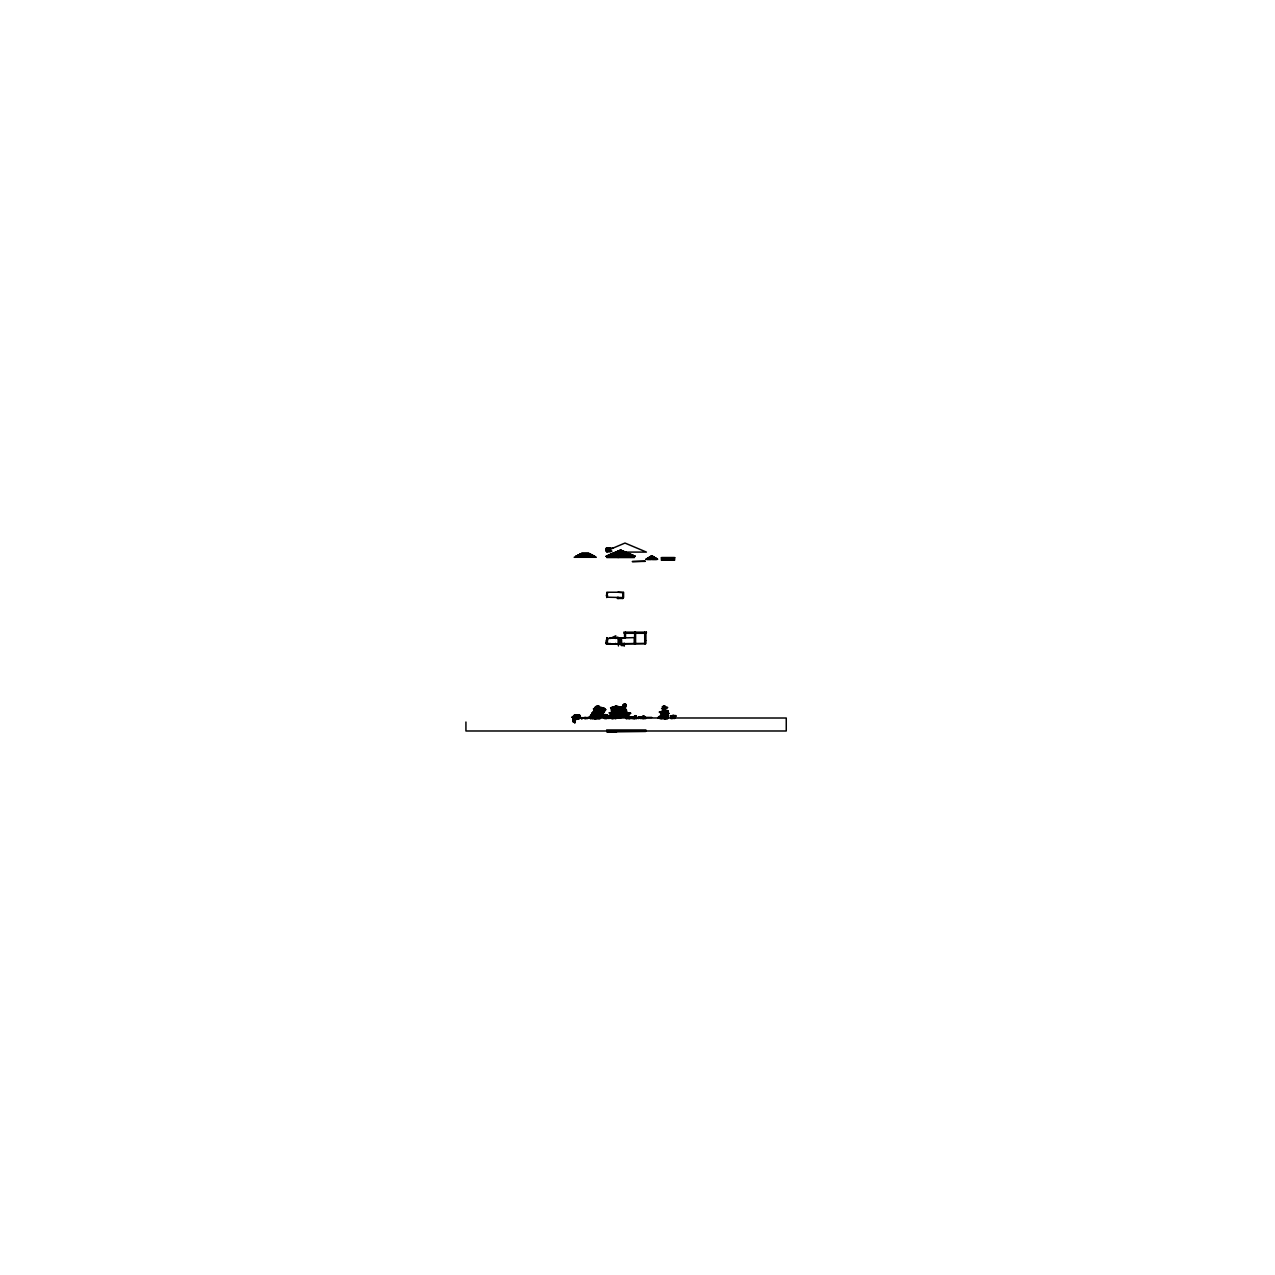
<?xml version="1.0" encoding="UTF-8"?>
<svg xmlns="http://www.w3.org/2000/svg" width="1275" height="1275" viewBox="0 0 1275 1275"><rect width="100%" height="100%" fill="white"/><g stroke="black" fill="none" stroke-linecap="round" stroke-linejoin="round"><path stroke-width="1.5" d="M607.123 641.947L606.406 643.7L606.82 640.337M606.613 643.668L606.741 642.887M597.513 718.462L595.282 717.586L599.234 718.51M572.985 718.749L577.862 718.51L573.097 719.212L574.148 719.626L575.694 719.036L572.985 718.749L579.806 718.447L575.551 716.502L572.379 717.044L580.125 716.502L574.419 716.12L579.535 716.024L576.396 715.163C567.773 715.594 585.847 715.211 576.396 714.749L573.638 715.753L580.189 716.168L576.714 715.498L573.67 716.168L579.057 715.928L573.814 716.614M674.443 718.542L673.901 718.319M585.576 718.494C585.576 718.207 584.715 717.347 586.213 718.223M597.29 718.51L590.5 718.223L595.011 718.447L596.748 718.016L593.242 718.207L596.222 717.458M625.101 705.585L622.853 706.079L626.121 705.983L623.268 706.334L626.073 705.139L624.973 704.836L622.614 705.41L625.148 705.059M667.287 716.088L660.243 717.156L661.582 716.725M667.064 714.303L668.068 714.749L662.633 713.809L668.196 714.924L660.705 713.363L663.717 712.964L667.781 714.526L663.717 713.442M590.038 718.447L596.875 718.239L589.863 717.411L593.847 715.897M597.098 715.307L589.528 717.411L595.744 716.215L592.269 717.841L589.098 717.793L602.326 716.582L597.911 716.566M577.623 718.494L576.364 717.57L579.264 717.538M620.67 715.243C620.495 716.423 625.324 716.821 624.798 715.817C621.053 715.227 638.265 718.383 623.73 715.434C615.873 714.956 632.591 716.072 628.734 716.964C623.539 716.821 633.006 717.427 625.228 716.247C609.307 720.789 628.017 714.972 628.782 716.582M667.733 718.462L659.573 718.415L663.893 716.152L661.821 715.403L660.466 716.231L664.96 716.98M597.481 710.111L599.457 710.717L594.421 710.048L605.88 709.697L597.832 709.171L593.481 711.211L605.003 710.988L597.832 710L593.991 711.211L595.951 711.514L594.246 712.39L603.872 712.613L597.816 712.311L601.418 712.868M626.726 717.586C635.412 717.682 621.897 717.522 628.639 716.885M598.867 718.526L595.425 717.203L572.698 718.144M627.683 715.689L621.308 714.637L624.798 713.633L629.786 714.478L623.985 713.187L630.854 713.299L623.65 711.912C612.653 711.944 633.42 711.848 624.224 710.797M597.8 718.048L595.999 717.395M596.015 717.554L589.162 717.299L593.975 715.913M615.634 718.558L611.139 717.634L612.159 717.299L613.275 717.634L609.673 717.809L613.004 717.586M616.702 715.96L621.148 717.108L611.251 715.068L616.032 713.793M631.109 717.618C632.065 717.682 629.977 718.207 631.938 717.092M663.43 707.513C672.626 708.422 656.689 707.147 667.016 708.023M596.349 718.462C590.867 715.514 595.887 719.227 590.755 717.188M572.475 717.267L579.057 717.857L573.877 718L579.248 717.251L574.037 716.646L579.647 716.901L576.874 716.104L574.898 716.614L578.547 717.028L572.571 717.267L576.555 715.673M665.088 716.757L659.239 717.299L667.494 716.869L659.239 717.012L665.375 715.498L667.717 716.231L664.259 715.594L667.686 717.012L658.522 717.713L659.701 717.586M663.574 715.673L667.749 716.47L658.49 716.757L663.829 715.53L665.741 715.992L660.45 716.805L664.068 717.172L659.255 717.267M664.434 718.526L667.733 717.968L662.538 717.427M574.547 716.231L579.456 716.311L577.495 715.913L576.874 716.725L579.089 716.757L576.316 716.741L578.882 717.427L572.889 718.431L578.228 716.885L574.148 716.837L577.862 717.251L573.766 718.542L577.687 717.761L574.483 717.442L574.611 722.813M594.453 713.442L591.791 713.936L595.584 713.394L600.939 715.466L596.047 714.032M607.043 643.7L606.406 642.823C608.223 642.871 605.179 644.018 607.729 642.122M594.246 713.347C595.648 712.39 605.482 713.633 594.214 713.442C588.907 714.956 605.482 712.948 599.298 715.084M597.927 715.53L601.513 716.582C601.88 715.944 592.7 716.773 589.576 717.49M578.946 718.351L573.846 718.287L576.953 717.682L573.83 717.729L576.985 716.598L578.388 716.964L573.591 718.335L576.858 717.57L578.563 718.462M596.827 718.16C592.206 718.654 589.496 717.044 591.106 717.921M617.243 710.812L620.224 711.131L616.335 710.207L611.203 712.072L617.753 710.446M578.34 717.474L573.718 717.395L576.396 716.789C581.767 717.283 567.901 716.933 575.137 717.14M596.461 718.128L592.174 718.287L596.031 718.447L593.465 718.128M634.137 716.885C639.126 717.235 631.571 716.821 635.587 716.885M667.351 718.431L661.135 718.478L661.311 717.618M620.893 716.964L617.371 716.311C616.287 717.586 611.729 715.084 614.263 715.721M576.539 716.773C581.48 714.59 568.268 717.379 578.133 716.789M612.51 718.526L610.056 717.857L616.749 718.335L612.351 718.239L613.53 718.431M596.19 716.598L591.233 717.682M574.467 719.562L576.204 719.116M668.1 718.478L661.008 717.267L665.63 716.295M585.018 718.478L586.133 718.271M597.975 714.813L595.25 715.482L601.067 717.442L597.624 717.905L599.091 718.415M574.69 718.654C575.599 719.961 576.061 715.163 579.296 718.494M625.674 707.737L622.758 709.012L624.304 708.374C626.981 707.577 621.547 710.35 623.077 708.916C622.551 707.131 628.256 708.023 623.045 708.039M660.099 717.968L657.868 718.287L664.769 716.964L660.482 715.578L662.028 714.685M664.817 718.494C671.574 717.825 657.151 718.144 665.359 717.538M595.361 717.044L599.872 718.144L593.082 717.124L598.804 717.379M619.809 710.207C601.88 710.892 617.307 709.617 618.901 710.828M613.705 716.885L615.905 717.172M662.92 710.191L667.383 711.083M597.019 713.044L597.927 712.311M604.828 718.494L605.466 717.379L609.036 718.526M591.249 716.534L595.903 716.646M611.761 717.028L612.813 717.235L609.88 717.267L612.908 717.315L611.713 717.442M645.692 718.622C639.811 716.359 632.878 719.642 643.524 717.188L645.373 717.809L638.918 717.156L640.417 717.092M578.276 718.255L576.141 717.586L578.611 718.542M576.778 718.128L578.308 718.494L573.495 719.02M607.442 716.104L609.163 717.044L604.27 715.291L602.485 715.769L608.048 715.466L603.027 715.195M614.104 712.693L611.49 713.617L616.303 712.518L611.57 714.383L615.65 713.394L618.502 714.159L617.275 713.363M663.765 714.972L660.577 715.944L663.781 714.908L667.909 715.53L663.685 714.303M593.688 718.192L598.262 715.865M634.121 716.614L636.177 716.391L633.803 716.678M660.737 716.678L667.255 716.183L664.992 715.849M665.04 715.195C665.901 717.506 667.415 717.427 665.63 715.068L667.032 715.928M672.802 717.06C665.072 718.638 680.722 716.917 672.578 716.996M616.797 718.08L618.2 717.666L616.112 717.06M593.863 718.08L595.967 718.399M578.483 717.682C576.443 717.538 576.953 718.829 578.053 718.431M625.499 707.051L623.794 707.195M645.054 718.478L639.381 717.57M576.013 717.857L573.893 718.526L579.806 718.287L573.782 718.877M633.866 718.494L635.556 718.351L634.105 718.51M666.921 718.478C662.602 717.984 672.77 718.813 665.646 717.538L663.845 718.128L666.395 717.873L662.187 717.586L663.94 717.841M596.477 716.486L592.987 716.391L598.644 717.235L597.656 717.442M616.59 716.518L615.682 716.311M660.354 717.14L665.375 716.311L662.092 717.14L664.323 716.247M617.881 713.602L618.646 713.219L617.196 712.789M604.621 718.478L607.155 718.447M591.425 715.769L592.477 715.849M610.932 716.646C605.561 717.554 618.646 715.881 613.339 715.992M637.819 718.319L643.524 716.773C648.226 717.14 634.631 717.889 643.524 717.188M631.731 718.431L632.575 718.558M673.152 718.399L673.997 718.271M662.092 717.14L665.63 715.897L667.749 716.47M594.883 717.427L593.337 718.064L596.971 718.431M612.08 716.55C613.052 715.976 610.55 716.454 611.936 716.263M623.172 709.139L622.264 709.824L626.455 709.808C619.411 708.502 623.953 710.781 618.773 710.765M575.567 715.992C572.411 715.801 582.468 716.136 577.049 716.04M606.9 715.976L608.398 716.662L603.171 716.454M642.887 715.992L645.15 717.06L644.273 716.136M593.847 713.347L595.313 712.534L595.967 713.06L593.943 713.777L601.688 715.53L595.553 713.873L593.465 714.558L594.58 715.116M597.816 715.355L595.425 714.829L599.202 715.753L591.68 714.622L595.664 714.414L594.118 713.761M623.81 710.032L624.989 709.267M615.873 712.805C629.531 711.562 594.325 713.171 616.558 712.948M598.581 706.812L594.564 708.103L598.581 706.812L603.457 707.96M598.66 716.311L595.425 715.45L599.84 717.602M607.665 717.841L603.505 717.841L604.988 717.809M613.578 708.486L610.868 708.964L621.403 708.996L616.51 709.203M574.021 717.172L577.543 715.865L580.077 716.454M611.506 717.873L608.876 718.335M665.598 716.996L667.733 717.427L663.574 717.251M643.317 718L645.756 717.442L644.72 717.06M574.866 717.203C577.049 716.231 584.125 717.506 573.527 716.407M666.761 713.665L668.036 714.207L666.952 714.112M592.062 716.423L589.369 716.773L591.935 715.849M595.871 718.287L594.038 718.415L595.138 718.462M612.574 716.917C606.47 718.096 615.554 716.311 611.426 716.853M622.359 713.888C622.885 712.677 634.52 716.885 624.511 714.239M667.239 716.04C667.829 717.203 659.334 714.701 665.359 716.662C658.235 715.339 663.988 717.235 664.1 715.721M626.153 718.51L628.926 717.666M574.643 720.232L572.778 720.232L575.933 719.514L573.431 720.311L574.929 720.455M574.451 720.327L572.746 720.837L574.738 720.327M574.929 721.379L573.463 721.778M574.005 720.869L572.969 720.981L574.435 720.502M578.595 715.673L577.081 715.323C571.519 715.307 586.707 715.976 576.985 715.163C575.487 715.658 574.419 717.315 576.348 716.486M624.686 715.753L629.181 716.948L624.83 716.375M624.75 716.024L623.937 715.849M614.534 716.423C598.485 720.12 629.372 715.578 610.422 717.729C611.347 718.112 618.726 718.893 615.076 718.08M599.107 705.967L596.445 707.641L595.282 706.892C601.928 703.864 595.808 709.33 596.349 706.238M574.595 718.845C575.408 717.219 577.24 718.287 577.543 716.693L576.603 717.028M605.019 716.454C611.012 718.319 599.17 716.869 606.454 715.61C594.373 714.127 613.323 717.984 607.378 717.49M628.655 718.51L626.583 717.825L629.691 718.51M594.819 712.789C583.456 713.203 607.187 711.769 602.453 712.805M616.16 713.155L609.737 715.036L612.606 715.498L611.617 716.136L615.713 714.383M598.023 716.168L601.673 717.347L595.425 714.303L599.728 715.323M573.893 719.642L574.595 719.004M662.777 706.685C677.089 708.932 654.697 706.015 665.12 706.828M577.001 716.662L578.818 716.152M636.145 716.741L633.93 716.821M591.887 718.287L590.692 718.303L592.779 718.494M579.105 715.817L574.993 715.944L578.515 715.355M576.284 714.908L579.774 715.642L576.73 714.94M575.79 715.801L576.953 715.96M578.117 718.622L576.284 717.777L577.702 718.399M596.971 707.29L598.023 706.222M616.128 706.446L622.535 707.577L616.128 706.446L610.55 707.848L616.335 706.111L622.423 707.498M610.103 717.952L612.239 717.984M635.125 718.335L635.986 717.905L632.83 718.478M643.429 716.12L644.512 716.964L641.883 717.172M666.044 717.984L667.144 718.51M673.088 715.466C684.34 716.12 659.733 715.163 675.782 716.423C672.594 716.056 668.243 715.753 675.32 715.897M631.173 718.335C634.838 717.937 627.985 718.462 631.508 718.383M624.67 715.068L626.121 715.817L624.32 715.944M606.549 642.361L606.406 643.174M606.741 642.632L606.438 642.998M625.929 718.51L632.145 718.207M626.328 718.494L629.372 718.239L626.774 717.777M626.726 717.968L627.22 718.351M614.821 715.132L610.996 716.024L612.574 716.072M663.606 706.095C667.271 705.521 660.163 706.94 664.482 705.952M665.773 716.12L667.239 715.865L665.247 715.53M576.061 715.785L574.037 716.295M622.375 716.183L626.073 716.279M666.251 717.108L667.494 717.219L662.57 717.156L664.944 717.14L662.617 716.837L663.478 716.438M596.238 707.163C595.154 708.804 604.302 707.163 604.382 708.151M591.712 717.379L593.034 717.602M599.967 716.853L596.827 717.331M628.926 716.869L613.594 717.283M661.263 717.634L662.363 717.251M576.539 718.064L574.435 718.399M595.712 710.669C593.401 711.801 598.246 708.183 598.262 709.968M624.877 714.143L624.081 713.841L628.065 714.669M611.363 717.921L616.271 717.618M577.033 716.964L578.244 716.933M592.062 716.948L590.707 717.49M576.523 717.697L577.543 718.367M623.363 708.629L624.383 708.422M578.675 718.287L576.157 717.427L578.898 717.825M618.391 711.195C620.447 711.96 618.088 711.227 618.2 712.868L615.697 711.705L611.299 712.613L618.582 711.307L617.738 711.705M592.684 716.104C585.113 716.996 603.027 713.219 590.915 716.343M634.934 716.964C639.158 717.522 629.165 718.542 635.332 717.697L636.432 717.952L633.197 717.841L635.954 717.172L633.978 717.57M664.53 717.618L667.893 717.937L665.438 716.231M613.578 718.494C606.135 718.112 616.128 718.654 613.817 717.602M660.482 711.832L668.833 713.442L663.765 712.263L660.386 713.123L664.148 712.47L663.127 711.769L659.303 712.151L663.845 710.844L668.212 711.96L663.908 711.036L659.494 711.944L666.251 712.342L663.127 711.769M606.613 641.947L607.203 642.042M607.155 642.425L606.852 643.477L606.438 642.361M606.183 715.897L604.27 716.104M610.422 717.538L611.315 717.49M612.956 718.192L611.857 718.287M578.228 718.255L576.714 717.697L577.862 718.08M666.267 717.363C668.738 718.462 655.35 716.088 664.992 716.183M576.571 718.415L573.718 718.972L577.894 717.57M574.403 721.459C571.519 719.403 577.065 718.064 575.615 718.447M574.579 721.14L574.531 721.012M623.539 713.745L628.75 714.223M633.34 718.383L636.607 718.51M661.167 718.351L667.606 717.666L664.195 718.654L667.526 717.873L662.044 717.347M578.34 717.251L576.396 716.789L577.83 716.773M575.678 718.16L576.443 718.494M667.096 716.311L667.096 716.247M662.888 717.427L664.944 717.156L663.94 717.251M576.236 717.203L574.977 716.901L576.141 716.375M625.627 708.677L624.065 709.139M661.183 718.494L660.354 718.526M611.809 718.494L614.136 718.287M623.045 715.116L620.59 715.259C621.786 713.347 630.567 715.976 628.145 715.466M625.228 706.286L623.523 706.892L624.654 706.27M664.673 716.614L664.02 716.789M576.555 715.817L579.774 715.658M574.866 719.674L575.599 719.722M573.431 718.941L574.627 718.271M623.857 713.203L620.24 713.107L622.423 711.673L620.256 712.805C628.177 712.167 637.612 713.745 620.399 713.458L621.929 713.49M639.285 717.857L640.847 717.65M661.263 717.14L662.936 717.235M591.026 716.04L593.975 715.721M573.734 719.355L575.742 719.53M661.629 716.279L664.737 716.327L663.112 715.658M595.68 717.474L595.808 717.777M584.412 718.239C587.616 717.458 583.711 718.399 585.607 718.478M664.705 716.678L663.526 716.518L664.801 716.693M627.3 716.55L628.463 716.805L623.347 715.881M596.381 711.291L593.305 711.625L599.027 712.087L595.903 712.119M584.619 718.542L585.783 718.128L584.556 718.462M616.048 718.112L612 717.697L614.662 717.984M623.188 710.016L620.622 710.063L626.551 710.589L624.272 711.37L624.734 710.701L622.933 710.271M666.156 716.199C666.427 716.933 667.988 718.016 665.725 716.678M661.805 716.008L660.131 716.375M639.476 717.952L640.273 717.761M621.244 714L623.587 713.347M597.911 713.538C606.008 715.658 597.306 714.829 591.759 714.606M595.457 714.383L597.545 714.51M633.085 718.51L636.05 717.666M579.456 716.311L578.117 716.263M595.441 708.103L594.246 708.661L597.832 707.529L605.274 709.251L597.832 707.529L593.369 708.868L599.282 707.784M622.822 712.55L624.208 712.199M625.26 706.462L622.598 706.988L623.363 706.685M576.778 716.869L578.181 716.423M599.872 708.518C585.56 711.593 601.465 706.605 604.892 709.713M596.907 713.267L597.879 712.9C604.414 713.825 599.409 713.299 601.625 714.303L598.708 713.713M592.572 717.57L596.094 718.048L593.943 718.431M662.777 716.805L664.61 716.391M623.73 712.597L624.718 713.155M618.088 709.123L616.733 709.49C607.49 708.549 613.913 711.211 618.088 707.513L621.674 708.47L616.335 706.924L610.805 708.119L619.124 707.641M672.451 717.602L675.144 717.809L673.901 717.474M577.543 715.865L577.479 716.693M577.862 717.809L576.683 717.363L577.734 717.363M597.847 710.016C590.373 712.406 602.692 710.669 597.895 712.422M597.72 712.884L601.29 713.251L596.716 710.781L604.191 712.183L599.664 712.247M592.955 717.634L594.851 717.873L592.716 718.303M604.589 715.801L605.896 715.036M624.893 704.278C627.284 704.246 619.395 704.756 625.977 704.326M639.636 717.825L644.64 718.271M665.311 717.347L667.176 717.474M673.2 716.534C666.028 717.124 680.276 716.805 673.2 716.12L670.475 716.725L675.176 717.156M577.288 718.654L573.431 718.813L575.168 719.18M635.157 717.873L634.679 717.634M663.861 715.96L665.199 716.438L662.107 717.028M577.129 718.494L577.081 717.14L578.197 717.219M624.017 707.944L624.925 707.976M622.901 714.717L624.304 713.777M598.517 714.143C595.058 712.486 592.668 713.076 594.803 713.107M611.442 716.024L612.669 715.865M629.34 718.574L632.241 718L630.695 717.825M623.714 706.254L626.089 705.84M613.976 715.482C620.861 715.658 604.924 715.61 614.502 714.701M663.303 707.784L664.546 707.609M576.683 717.363L578.738 718.67M614.247 716.088L614.837 716.215M465.933 722.017L465.933 730.989L786.261 730.989L786.261 718.016L574.531 717.952L576.268 717.825M667.176 718.335L664.546 718.255L667.431 717.937M662.506 716.614L660.45 716.805L662.665 716.47M599.186 710.669L595.106 710.318L597.114 709.601L595.808 709.633M657.693 559.263L651.796 555.709L645.66 559.438M575.137 719.706L575.997 719.212L573.304 719.323M613.817 716.024L619.204 714.669L617.435 713.442M578.372 716.614L575.918 716.008L577.081 715.737M574.818 719.275L574.021 719.403L575.663 718.542M625.595 712.502C631.762 712.167 613.626 710.032 623.029 711.115M592.222 714.988L590.421 715.45L591.727 715.211M577.543 717.267L576.555 717.315M590.931 715.53L591.967 715.291M594.883 718.064L594.66 717.634M594.278 718.415L594.134 718.032M627.428 716.04L627.842 715.96M639.923 717.076C636.225 716.869 646.584 716.598 643.142 716.423M608.366 716.566L603.426 717.395L604.254 717.06M590.644 718.638L591.568 717.889M635.874 715.769L635.093 715.689M661.709 716.311L660.976 716.63L662.363 716.199M590.532 718.415L591.648 717.952L590.915 718.399M607.968 718.176L604.127 717.363M576.029 715.769L577.543 716.279M634.854 715.849L635.651 715.642M617.722 712.151L618.391 712.311M581.575 553.446L574.196 557.287L596.302 557.287L588.938 553.446L581.575 553.446L581.575 557.127M574.882 717.458C580.157 716.948 570.754 717.618 573.336 718.192M575.599 718L576.396 717.618L575.312 717.809M596.397 707.418L601.752 707.721M615.49 707.338L618.343 707.928M604.143 715.498L607.92 715.594L605.147 714.59L602.039 715.323L605.258 714.749M613.482 713.092L611.331 713.665L616.399 711.88M672.403 718.558L673.2 718.176L670.841 718.494M573.001 721.299L573.782 720.917M584.811 717.427L586.086 717.952M626.965 715.817L627.778 715.45M626.902 712.677C627.523 714.542 621.467 712.04 621.77 714.462M661.693 718.494L663.606 718.176M593.066 716.678L596.716 716.63M635.683 717.235L634.791 717.251M611.251 637.93L615.825 635.811M614.486 709.808L616.574 709.84M595.234 715.132L600.031 715.976L599.489 715.163M614.056 714.765L618.455 714.765M594.437 713.952L595.377 713.841M660.562 716.231L662.41 715.992M575.949 716.996L571.981 717.299L573.113 717.363M620.877 713.283L622.487 713.729M659.637 718.255L658.426 718.239L659.892 717.65M672.754 717.538L675.001 717.777M608.271 716.104C606.741 718.574 600.589 717.044 607.251 716.359M602.613 716.04L606.98 716.407M586.213 718.574L587.584 718.574M573.272 721.873L573.846 721.778M604.446 717.618C606.581 718.048 602.772 718.957 604.86 717.522M585.512 718.032L584.747 718.351M635.157 556.203L620.622 550.067L606.071 556.203L635.157 556.283L606.199 556.41M612.574 717.458L610.295 717.937L611.123 717.729M594.867 713.028C592.62 711.992 597.258 711.036 598.724 711.848M613.179 715.163L614.725 714.765M634.424 718.064L635.348 717.968L634.488 718.415M644.242 717.411L642.807 716.901M666.618 716.407L665.391 716.837M611.873 717.937L608.812 717.952M585.193 717.458L585.48 717.857M623.363 706.764L624.702 706.254M634.934 716.359L635.763 716.231M666.745 716.438L667.207 716.582M629.34 718.032L632.304 717.442L630.998 716.885M664.849 715.658L665.885 715.658M595.584 718.399L596.668 718.638M664.849 717.889L666.984 717.395L665.98 716.933M593.512 717.968L596.445 717.124M628.001 716.964L624.973 716.534L626.168 716.47M639.301 716.933L640.592 717.427M666.347 717.076L665.566 716.757L666.379 716.709M594.357 715.562L596.812 714.669M609.02 718.303L610.406 717.825M611.904 715.928L610.805 716.343L613.084 716.582M634.185 718.447L633.277 718.128L636.034 717.458M594.389 712.597L597.991 712.916M671.017 718.478L674.045 717.968M574.882 718.176L575.423 718.287M593.72 717.952L593.959 717.825M665.375 718.415L664.992 718.415M574.324 717.873L574.658 718M593.098 715.913L591.712 716.072L595.393 715.45M613.833 715.132L610.008 715.466L611.92 715.371C613.849 713.825 608.717 715.418 612.972 714.08L610.964 714.542M595.473 718.144L596.365 718.064M604.159 718.383L606.103 718.112M592.763 714.685L591.329 715.163L592.158 715.355M641.182 718.399L644.401 718.447M622.216 713.554L624.081 713.155M593.943 717.682L595.298 717.331M613.243 712.04L618.391 711.657M622.439 710.318L626.296 710.494M626.822 718.176L627.842 717.825M574.579 716.566L576.619 716.072M575.137 716.901L576.013 716.614M595.074 713.697L591.329 714.861L592.206 714.701M639.779 718.128L640.512 717.937M575.471 716.964L575.87 716.343M605.29 717.921L607.569 718.351L606.565 718.096M671.431 718.351L673.184 717.761M593.768 716.247L595.648 715.881M630.966 717.458L631.635 717.092M665.917 718.096L664.052 718.048M662.825 717.172L664.132 717.634M572.411 717.458L572.124 717.251M662.633 711.211L663.988 710.876M663.574 718.415L666.14 718.192M595.712 717.937L592.716 718.478M598.246 716.757L597.752 715.944M664.865 708.342C655.43 708.486 669.646 708.693 664.036 708.023L662.171 708.533M638.265 718.558L640.018 717.889M594.995 713.267L596.333 712.757L594.485 712.757M631.061 716.853L632.193 716.885M633.978 716.582L635.747 716.375M635.986 717.777L636.432 718.494M593.991 717.857L595.266 718.255M661.582 715.53L664.865 716.104M668.626 713.378L663.414 712.661M576.475 715.068L579.169 715.514M664.944 706.079L663.861 706.095M664.1 712.358L661.613 712.757M607.267 715.53L604.685 715.96M601.322 714.51L598.613 714.526M662.219 717.905L661.613 717.188M574.627 717.793L576.029 717.618M607.681 717.108L603.202 717.092L605.625 716.47M604.159 717.841L605.944 717.841M641.054 716.964L643.955 716.662M663.159 716.088L666.379 715.673M608.542 717.363L603.346 716.917M572.73 716.518L575.551 716.343M573.017 716.725L573.479 716.63M595.138 715.179L595.983 714.972M622.487 716.231L624.304 715.753M613.642 716.582L616.367 717.14L613.514 716.582L614.885 716.598M662.761 709.713L668.227 710.844L662.522 709.729L664.482 709.793M574.372 716.598L576.013 716.215M595.409 716.614L593.066 717.172M605.896 717.156L608.366 717.347M621.786 713.936L620.75 714.175M660.785 715.004L666.331 714.924M660.115 718.367L660.944 718.16L659.781 718.447M614.024 712.709L610.709 713.267M664.132 708.916L662.649 709.043L665.152 708.996M601.928 710.239L598.469 710.446M576.858 715.626L575.36 715.434M574.802 717.251L576.236 716.917M603.41 716.63L606.071 716.438M626.599 716.693L627.491 716.614M594.708 715.578L592.174 716.247M622.79 711.593L620.112 712.024M617.275 708.868L612.685 709.729M635.508 716.008L635.795 716.088M666.968 716.502L666.299 716.247M673.662 716.678L671.383 717.108M574.834 716.805L575.806 716.598M590.006 717.968L589.847 718.335M616.51 706.175L614.917 706.43M576.491 714.781L575.678 714.908M606.852 717.602L604.127 717.124M605.099 718.335L606.454 718.526M673.296 715.339L672.483 715.466M597.29 712.167L598.246 712.374L597.21 712.39M597.577 712.661L598.549 712.757L595.967 712.741M662.857 713.841L663.845 713.044M598.102 709.617L605.609 709.617M595.409 717.203L594.246 717.283M574.866 719.451L575.726 719.387M628.017 717.57L626.742 717.458M600.031 710.988L597.561 711.131L600.987 711.832M660.307 717.937L658.426 718.08M601.274 717.299L598.278 717.411M605.593 716.837L607.729 717.203M607.075 595.903L607.729 595.855M578.993 717.092L577.91 716.996M613.992 716.47L617.578 716.98L613.45 715.514M608.733 717.044L609.769 717.427L606.804 716.885M596.015 715.897L594.038 715.737M603.76 715.355L605.577 715.211M624.224 713.825L625.148 714.749M599.362 713.044L597.401 713.235M573.877 720.678L574.69 721.06M595.298 712.645L597.529 712.47L594.612 712.358M573.208 721.825L574.356 721.825M577.75 717.235L577.001 717.363M625.818 705.027L624.734 704.916M628.272 718.415L627.109 718.128M675.623 716.693L672.786 716.407M601.099 708.31L596.158 708.693M614.072 718.207L612.542 717.745M616.702 712.199L612.924 712.151M595.919 714.829L594.931 714.908M574.945 717.825L575.758 717.777M672.499 718.303L671.495 718.319M661.295 715.753L666.06 715.737M597.353 714.367L595.011 714.685M614.454 710.653L615.713 710.685M572.73 717.379L574.356 717.411M614.279 708.725L620.288 709.824M642.425 718.51L643.572 718.51M576.188 718.128L577.208 718.255M594.708 714.112L593.401 714.494M630.408 717.745L631.332 717.952M616.447 716.534L620.798 717.347M624.176 704.183L625.387 704.31M612.112 707.992L621.18 708.9M622.79 714.494L624.543 714.383M641.468 718.128L644.146 718.431M604.892 709.729L596.126 709.585L596.891 708.661M622.184 710.589L624.862 711.625M575.487 715.881L576.3 715.594M577.734 716.152L576.491 716.438L577.272 715.881M612.048 716.693L610.661 718.016L615.235 716.295L617.212 716.853M603.856 712.597L600.573 712.932M616.096 712.805L614.757 712.629M666.474 714.367L668.084 715.434L663.733 713.729M596.413 716.247L595.154 716.152M619.921 711.067L615.57 710.733M663.303 713.378L662.378 713.044M600.031 715.546L598.23 715.434M674.937 717.347L674.092 717.299M665.247 709.745L663.478 709.506M612.797 548.202L606.151 548.202C602.772 555.422 620.463 549.557 606.151 551.007L624.989 543.054L646.409 552.091L623.587 552.091M606.438 556.649L634.918 556.41M651.318 556.856L652.274 556.856M661.406 557.781L674.618 557.781M651.318 559.103L652.274 559.103M646.282 559.422L657.326 559.422M674.14 559.932L661.884 559.932L661.884 557.781M645.07 561.127L632.257 561.574L645.118 561.367M607.729 592.238L622.933 592.238L622.933 598.453L617.339 598.453L617.339 597.577M606.836 592.556L606.757 597.577L606.868 596.572M622.933 592.716L617.977 592.238M606.788 593.21L607.729 593.21M607.075 593.258L606.502 596.094M622.933 597.577L607.729 597.21M615.57 638.488L615.49 637.404L617.977 637.245L617.977 638.488M618.184 637.883L624.591 637.883L624.543 633.293M606.868 638.408L634.36 637.612L634.36 643.748M606.693 638.903L607.729 638.727M606.868 639.62L607.729 639.62M619.331 643.748L619.331 639.699L621.578 639.699L621.578 643.748M619.523 639.859L620.303 643.222M620.622 639.859L621.419 645.548L624.352 645.548M607.729 640.178L606.231 640.178L606.231 643.859L645.676 643.748L645.676 633.293M644.72 640.496L645.676 640.496M621.323 643.142L620.686 639.923M607.729 643.859L644.72 643.381M607.729 643.572L617.1 644.226L606.709 644.226L606.757 637.612L606.868 644.226M618.423 643.62L624.352 643.62M621.419 643.987L624.304 644.098M621.419 644.337L624.304 644.465M621.419 644.704L624.304 644.576M621.419 644.943L624.304 644.815M621.419 645.054L624.304 645.182M618.423 645.947L618.423 643.222M624.304 645.947L624.304 643.222M622.343 712.119L620.973 712.072M628.543 717.411L651.764 717.411M574.212 721.666L575.168 721.666M606.629 729.969L645.915 729.969M645.676 731.467L606.868 731.946L616.367 731.659M607.729 731.659L617.1 731.467M627.746 715.163L625.276 715.004M668.02 711.801L663.908 711.036M641.564 716.869L643.987 717.427M664.753 717.506L662.474 717.411M665.438 717.729L667.383 717.65M606.932 717.634L605.163 717.044M627.73 716.327L626.949 716.327M577.065 718.016L577.081 717.172M642.648 717.474L644.512 717.729M672.786 715.913L674.587 716.072M600.908 714.255L595.6 712.932L596.843 713.299M597.943 714.175L600.828 714.351M599.409 717.411L598.087 717.347L599.346 718M601.688 716.343L598.15 716.104M664.769 708.231L663.637 708.055M599.712 715.243L598.963 715.052M617.227 714.701L618.646 715.769L617.212 716.486L618.311 716.12L617.371 715.658M625.579 715.769L627.125 715.642M605.864 714.749L605.067 714.622M629.26 718.176L629.93 718.478M625.866 711.673L624.128 711.338M615.841 718.207L617.69 718.207L616.239 717.841M592.477 717.044L591.17 716.853M615.889 715.148L614.502 714.159L611.57 715.418M598.883 718.319L600.079 718.542M672.18 716.614L671.096 716.247M617.387 715.769L622.072 717.156L617.785 715.658M594.469 713.012L596.748 713.315M617.403 714.733L617.849 714.765M594.788 713.586L593.831 713.522L595.648 711.992L598.342 712.645M667.494 716.869L666.331 716.454M663.478 715.689L664.562 715.944M600.318 718.494L597.545 718.67M605.928 718.271L604.159 718.255M663.367 715.355L664.148 715.61M597.879 712.9L600.398 713.617M640.002 718.319L640.831 718.558M615.379 709.824L620.558 710.016M623.65 705.139L622.853 706.031M667.319 712.693L666.028 712.279L668.785 713.155M597.832 708.358L599.585 708.916M604.446 716.757L605.354 717.14L604.207 717.968M601.402 711.992C599.585 709.41 588.126 713.697 594.692 712.151M596.588 711.832L597.449 712.135M616.271 712.518L616.431 713.617M636.034 717.968L636.847 718.51M614.837 707.019L617.467 708.533M615.857 713.745L617.833 715.195M615.395 715.658L617.02 716.837M642.504 717.267L643.652 717.713M596.174 711.179L596.812 711.992M674.22 557.605L674.22 560.123M673.822 557.605L673.822 560.123M673.423 557.605L673.423 560.123M673.025 557.605L673.025 560.123M672.626 557.605L672.626 560.123M672.228 557.605L672.228 560.123M671.813 557.605L671.813 560.123M671.415 557.605L671.415 560.123M671.017 557.605L671.017 560.123M670.618 557.605L670.618 560.123M670.22 557.605L670.22 560.123M669.821 557.605L669.821 560.123M669.423 557.605L669.423 560.123M669.024 557.605L669.024 560.123M668.61 557.605L668.61 560.123M668.212 557.605L668.212 560.123M667.813 557.605L667.813 560.123M667.415 557.605L667.415 560.123M667.016 557.605L667.016 560.123M666.618 557.605L666.618 560.123M666.219 557.605L666.219 560.123M665.821 557.605L665.821 560.123M665.407 557.605L665.407 560.123M665.008 557.605L665.008 560.123M664.61 557.605L664.61 560.123M664.211 557.605L664.211 560.123M663.813 557.605L663.813 560.123M663.414 557.605L663.414 560.123M663.016 557.605L663.016 560.123M662.617 557.605L662.617 560.123M662.219 557.605L662.219 560.123M661.805 557.605L661.805 560.123M657.326 559.103L646.282 559.103M656.45 558.577L656.45 559.422M656.131 558.402L656.131 559.422M655.812 558.211L655.812 559.422M655.477 558.036L655.477 559.422M655.159 557.844L655.159 559.422M654.84 557.653L654.84 559.422M654.521 557.478L654.521 559.422M654.202 557.287L654.202 559.422M653.884 557.095L653.884 559.422M653.565 556.92L653.565 559.422M653.246 556.729L653.246 559.422M652.928 556.538L652.928 559.422M652.609 556.362L652.609 559.422M652.274 556.171L652.274 559.422M651.796 555.709L651.955 556.856M651.637 555.98L651.637 556.856M651.318 556.171L651.318 559.422M650.999 556.362L650.999 559.422M650.68 556.538L650.68 559.422M650.362 556.729L650.362 559.422M650.043 556.92L650.043 559.422M649.724 557.095L649.724 559.422M649.405 557.287L649.405 559.422M649.071 557.478L649.071 559.422M648.752 557.653L648.752 559.422M648.433 557.844L648.433 559.422M648.114 558.036L648.114 559.422M647.796 558.211L647.796 559.422M647.477 558.402L647.477 559.422M647.158 558.577L647.158 559.422M645.485 633.293L645.485 643.748M645.23 633.771L645.166 640.496M645.102 633.771L645.038 640.496M644.72 632.161L644.72 643.748M635.587 632.161L635.587 643.748M634.631 632.161L634.631 643.748M634.36 556.729L634.36 557.542L606.868 557.542L606.868 556.729M633.117 555.326L633.117 556.203M632.623 555.135L632.623 556.203M632.145 554.928L632.145 556.203M631.667 554.721L631.667 556.203M631.189 554.529L631.189 556.203M630.711 554.322L630.711 556.203M630.232 554.115L630.232 556.203M629.754 553.908L629.754 556.203M629.26 553.717L629.26 556.203M629.149 717.411L629.149 718.399M628.782 553.509L628.782 556.203M628.304 553.302L628.304 556.203M627.826 553.095L627.826 556.203M627.348 552.904L627.348 556.203M626.87 552.697L626.87 556.203M626.376 552.489L626.376 556.203M625.898 552.298L625.898 556.203M625.499 632.161L625.499 637.819M625.419 552.091L625.419 556.203M624.941 551.884L624.941 556.203M624.463 551.677L624.463 556.203M623.985 551.485L623.985 556.203M623.507 551.278L623.507 556.203M623.587 592.238L623.587 597.577M623.013 551.071L623.013 556.203M622.535 550.88L622.535 556.203M622.614 597.577L622.614 598.453M622.057 550.673L622.057 556.203M621.578 550.465L621.578 556.203M621.1 550.258L621.1 556.203M620.622 550.067L620.622 556.203M620.463 639.699L620.527 643.381M620.144 550.258L620.144 556.203M619.65 550.465L619.65 556.203M619.363 639.699L619.491 643.748M619.172 550.673L619.172 556.203M618.869 556.41L612.526 553.477L612.526 556.203M618.694 550.88L618.63 556.649M618.295 597.577L618.295 598.453M618.216 551.071L618.216 555.868M618.184 556.729L618.184 557.542M618.184 637.612L618.184 643.748M617.817 556.203L617.738 551.278M617.977 597.21L617.977 598.453M617.259 551.485L617.339 556.203M617.339 637.612L617.339 638.488M616.781 551.677L616.861 556.203M616.287 551.884L616.367 556.203M615.889 554.896L615.889 556.203M615.809 552.091L615.809 554.864M615.411 556.203L615.331 552.298M615.57 643.381L615.57 644.226M614.853 552.489L614.933 556.203M614.375 552.697L614.454 556.203M613.897 552.904L613.976 556.203M613.403 553.095L613.498 556.203M613.004 556.203L612.924 553.302M612.048 553.685L612.048 556.203M611.57 553.876L611.57 556.203M611.092 554.083L611.092 556.203M610.613 554.29L610.613 556.203M610.518 548.202L610.518 549.158M610.119 554.482L610.119 556.203M610.119 637.612L610.119 638.488M610.119 643.381L610.119 644.226M609.944 548.202L609.944 549.398M609.641 554.689L609.641 556.203M609.386 548.202L609.386 549.637M609.163 554.896L609.163 556.203M608.812 548.202L608.812 549.876M608.685 555.103L608.685 556.203M608.239 548.202L608.239 550.115M608.207 555.294L608.207 556.203M607.681 548.202L607.681 550.354M607.33 638.408L607.203 643.859M607.107 548.202L606.868 552.202M606.868 592.238L606.502 595.935M606.788 550.147L606.788 551.374M606.533 548.202L606.533 550.832M594.708 556.33L594.708 557.127M594.389 556.171L594.389 557.127M594.07 556.012L594.07 557.127M593.736 555.852L593.736 557.127M593.417 555.693L593.417 557.127M593.098 555.533L593.098 557.127M592.779 555.374L592.779 557.127M592.461 555.215L592.461 557.127M592.142 555.055L592.142 557.127M591.823 554.896L591.823 557.127M591.504 554.737L591.504 557.127M591.186 554.577L591.186 557.127M590.867 554.418L590.867 557.127M590.532 554.258L590.532 557.127M590.213 554.083L590.213 557.127M589.895 553.924L589.895 557.127M589.576 553.764L589.576 557.127M589.257 553.605L589.257 557.127M588.938 553.446L588.938 557.127M588.62 553.446L588.62 557.127M588.301 553.446L588.301 557.127M587.982 553.446L587.982 557.127M587.663 553.446L587.663 557.127M587.329 553.446L587.329 557.127M587.01 553.446L587.01 557.127M586.691 553.446L586.691 557.127M586.373 553.446L586.373 557.127M586.054 553.446L586.054 557.127M585.735 553.446L585.735 557.127M585.416 553.446L585.416 557.127M585.097 553.446L585.097 557.127M584.779 553.446L584.779 557.127M584.46 553.446L584.46 557.127M584.125 553.446L584.125 557.127M583.807 553.446L583.807 557.127M583.488 553.446L583.488 557.127M583.169 553.446L583.169 557.127M582.85 553.446L582.85 557.127M582.532 553.446L582.532 557.127M582.213 553.446L582.213 557.127M581.894 553.446L581.894 557.287M581.814 717.458L581.814 719.18M581.257 553.605L581.257 557.127M580.938 553.764L580.938 557.127M580.603 553.924L580.603 557.127M580.284 554.083L580.284 557.127M579.966 554.258L579.966 557.127M579.647 554.418L579.647 557.127M579.328 554.577L579.328 557.127M579.009 554.737L579.009 557.127M578.691 554.896L578.691 557.127M578.372 555.055L578.372 557.127M578.053 555.215L578.053 557.127M577.734 555.374L577.734 557.127M577.4 555.533L577.4 557.127M577.081 555.693L577.081 557.127M576.762 555.852L576.762 557.127M576.443 556.012L576.443 557.127M576.125 556.171L576.125 557.127M575.806 556.33L575.806 557.127M575.168 717.458L575.168 722.495M574.85 717.458L574.929 722.813M646.409 632.161L646.17 633.293L624.065 633.293L623.826 632.161L646.409 632.161M597.959 710.255L599.84 710.573L597.959 710.255M671.463 717.857C669.056 719.164 674.427 717.028 671.463 717.857M595.282 709.426L593.64 709.314L595.282 709.426M674.618 557.605L661.406 557.605L661.406 560.267L674.618 560.123L674.618 557.605"/></g></svg>
